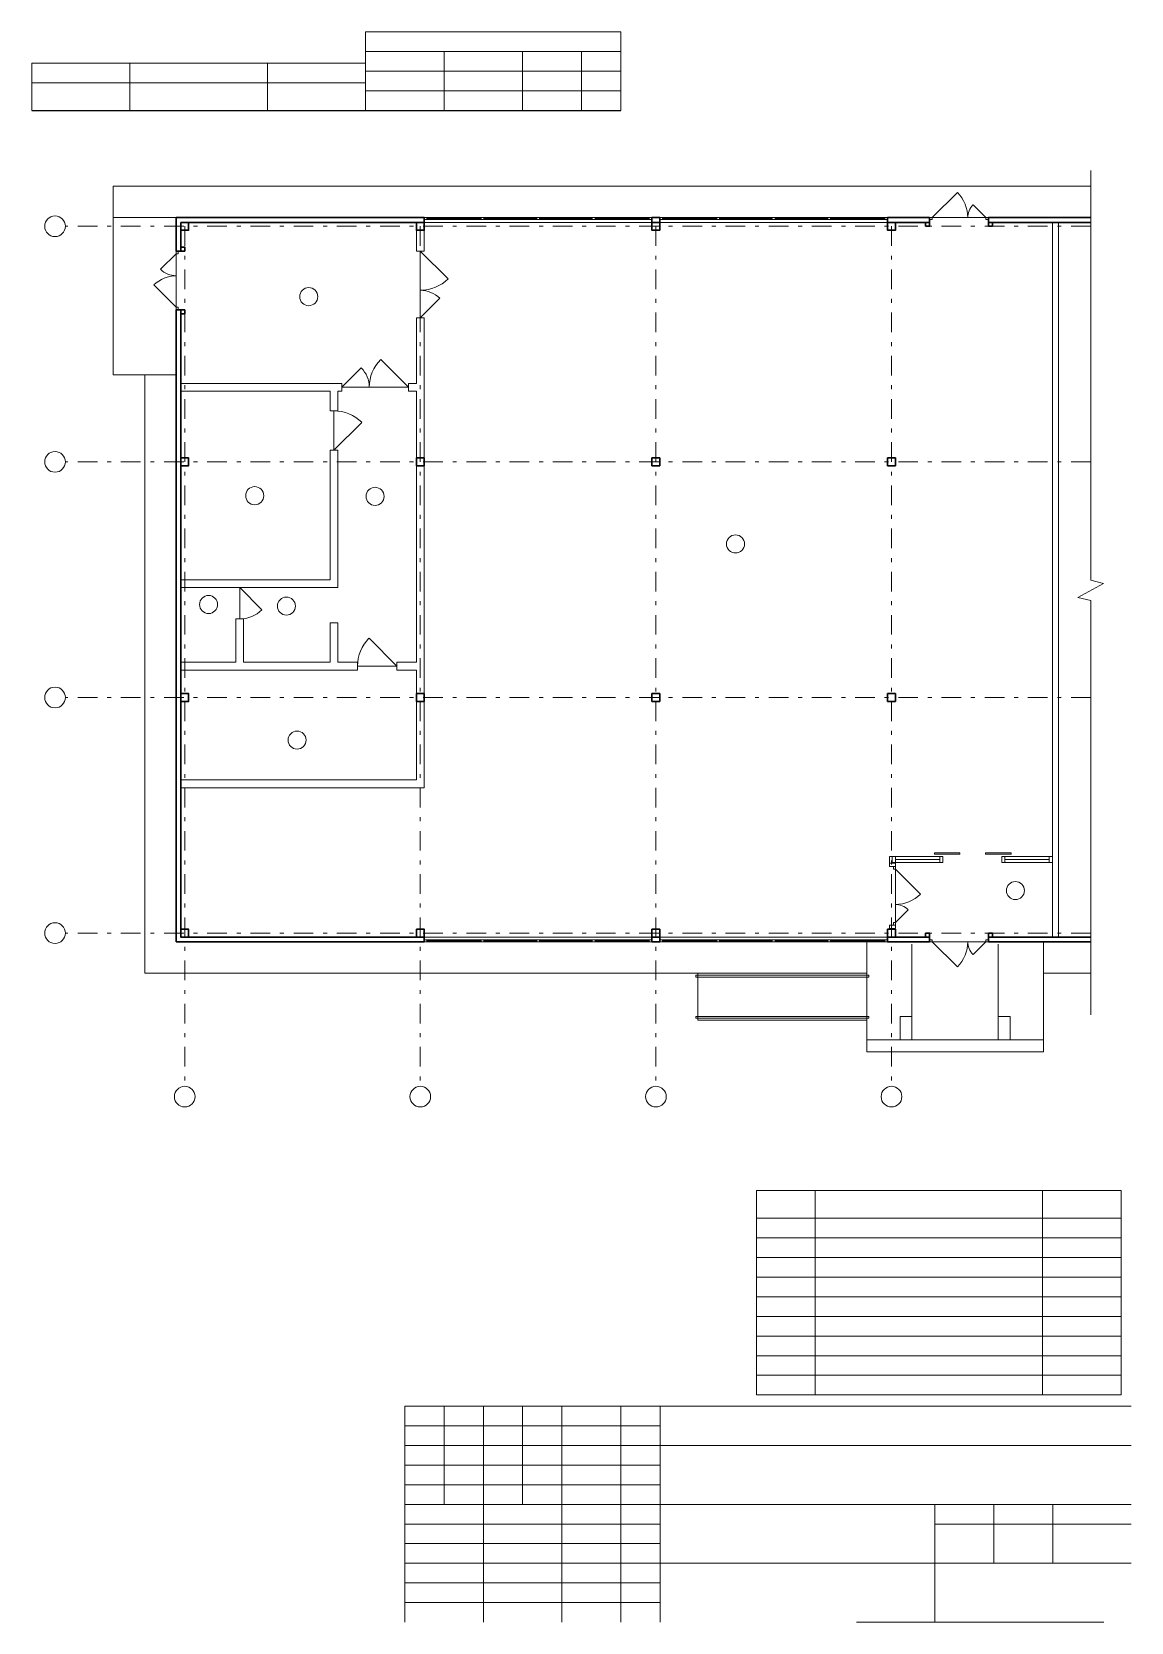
# Model space of a CAD drawing. Header units: metres. Extents: x 0.5 to 28.5, y 0.5 to 41.
import ezdxf

# ---------------------------------------------------------------- set-up
doc = ezdxf.new("R2010")
doc.units = ezdxf.units.M
doc.header["$MEASUREMENT"] = 0
doc.linetypes.add('( Dashdot )', pattern=[1.001, 0.5, -0.25, 0.001, -0.25])
doc.linetypes.add('DGN Style 3', pattern=[2.577698, 1.841213, -0.736485])
doc.layers.add('1. стены  выступы  колонны  лифты', color=7, linetype='Continuous', lineweight=30)
doc.layers.add('Level 63', color=7, linetype='Continuous', lineweight=0)

# ---------------------------------------------------------------- blocks, each defined once
blk = doc.blocks.new('*U2')
at = {"color": 7, "linetype": 'Continuous', "lineweight": 13}
for p, q in [((0.258, 0.68), (-0.138, 0.284)), ((0.258, -0.68), (-0.308, -0.114))]:
    blk.add_line(p, q, dxfattribs=at)
at = {"color": 7, "linetype": 'Continuous', "lineweight": 0}
for centre, radius, start, end in [((0.258, -0.68), 0.8, 90, 135), ((0.258, 0.68), 0.56, 225, 270)]:
    blk.add_arc(centre, radius, start, end, dxfattribs=at)
at = {"color": 7, "linetype": 'Continuous', "lineweight": 13}
for points in [[(0.308, 0.75), (0.258, 0.75), (0.258, 0.68), (0.308, 0.68)], [(0.308, -0.68), (0.258, -0.68), (0.258, -0.75), (0.308, -0.75)]]:
    blk.add_3dface(points, dxfattribs=at)
blk = doc.blocks.new('*U9')
at = {"layer": '1. стены  выступы  колонны  лифты', "linetype": 'Continuous', "lineweight": 13}
for p, q in [((-0.15, 0.3), (-0.15, -0.3)), ((0.15, 0.3), (-0.15, 0.3)), ((0.15, 0.3), (0.15, -0.3)), ((0.15, -0.3), (-0.15, -0.3))]:
    blk.add_line(p, q, dxfattribs=at)

msp = doc.modelspace()

# ---------------------------------------------------------------- linework, layer by layer
at = {"color": 7, "linetype": 'Continuous', "lineweight": 0}
for p, q in [((27.47, 37.47), (27.47, 27.035)), ((2.575, 36.268), (2.575, 37.068)), ((2.575, 37.068), (27.47, 37.068)), ((11.945, 36.243), (10.565, 36.243)), ((10.565, 36.218), (16.225, 36.218)), ((13.36, 36.243), (12.015, 36.243)), ((14.775, 36.243), (13.43, 36.243)), ((16.225, 36.243), (14.845, 36.243)), ((16.565, 36.243), (17.945, 36.243)), ((22.225, 36.218), (16.565, 36.218)), ((18.015, 36.243), (19.36, 36.243)), ((19.43, 36.243), (20.775, 36.243)), ((20.845, 36.243), (22.225, 36.243)), ((23.435, 36.268), (24.795, 36.268)), ((4.175, 35.348), (4.175, 33.988)), ((10.395, 33.718), (10.395, 35.418)), ((10.395, 35.418), (11.103, 34.711)), ((10.395, 33.718), (10.89, 34.213)), ((8.395, 31.948), (8.89, 32.443)), ((10.095, 31.948), (9.388, 32.655)), ((3.375, 32.268), (3.375, 17.028)), ((8.395, 31.948), (10.095, 31.948)), ((8.195, 31.348), (8.195, 30.348)), ((8.195, 30.348), (8.903, 31.055)), ((5.795, 26.048), (5.795, 26.848)), ((5.795, 26.848), (6.361, 26.282)), ((27.47, 26.519), (27.47, 15.968)), ((9.795, 24.848), (9.088, 25.555)), ((9.795, 24.848), (8.795, 24.848)), ((22.345, 19.998), (23.625, 19.998)), ((22.345, 19.768), (22.345, 19.998)), ((22.495, 19.923), (23.625, 19.923)), ((25.285, 19.998), (26.495, 19.998)), ((25.285, 19.923), (26.415, 19.923)), ((22.495, 19.678), (22.495, 18.318)), ((10.565, 17.878), (16.225, 17.878)), ((11.945, 17.853), (10.565, 17.853)), ((13.36, 17.853), (12.015, 17.853)), ((14.775, 17.853), (13.43, 17.853)), ((16.225, 17.853), (14.845, 17.853)), ((22.225, 17.878), (16.565, 17.878)), ((16.565, 17.853), (17.945, 17.853)), ((18.015, 17.853), (19.36, 17.853)), ((19.43, 17.853), (20.775, 17.853)), ((20.845, 17.853), (22.225, 17.853)), ((21.765, 17.828), (21.765, 15.028)), ((23.435, 17.828), (24.795, 17.828)), ((26.265, 17.828), (26.265, 15.028)), ((3.375, 17.028), (21.765, 17.028)), ((17.465, 17.028), (17.465, 15.828)), ((26.265, 17.028), (27.47, 17.028)), ((17.415, 16.978), (21.815, 16.978)), ((17.415, 16.978), (17.415, 16.928)), ((17.415, 16.928), (21.815, 16.928)), ((21.815, 16.978), (21.815, 16.928)), ((17.415, 15.928), (21.815, 15.928)), ((17.415, 15.928), (17.415, 15.878)), ((17.415, 15.878), (21.815, 15.878)), ((17.465, 15.828), (21.765, 15.828)), ((21.815, 15.928), (21.815, 15.878)), ((21.765, 15.328), (26.265, 15.328)), ((21.765, 15.028), (26.265, 15.028)), ((18.953, 10.787), (28.244, 10.787)), ((18.953, 10.287), (28.244, 10.287)), ((18.953, 9.787), (28.244, 9.787)), ((18.953, 9.287), (28.244, 9.287)), ((18.953, 8.787), (28.244, 8.787)), ((18.953, 8.287), (28.244, 8.287)), ((18.953, 7.787), (28.244, 7.787)), ((18.953, 7.287), (28.244, 7.287)), ((18.953, 6.787), (28.244, 6.787))]:
    msp.add_line(p, q, dxfattribs=at)
at = {"color": 7, "linetype": 'Continuous', "lineweight": 13}
for p, q in [((23.435, 36.268), (24.073, 36.905)), ((24.795, 36.268), (24.471, 36.592)), ((26.495, 36.148), (26.495, 30.248)), ((26.645, 36.148), (26.645, 30.248)), ((10.295, 35.948), (10.295, 35.418)), ((10.495, 35.948), (10.495, 35.418)), ((10.295, 35.418), (10.495, 35.418)), ((10.295, 33.718), (10.495, 33.718)), ((10.295, 33.718), (10.295, 32.048)), ((10.495, 33.718), (10.495, 21.748)), ((4.295, 32.048), (8.395, 32.048)), ((8.395, 32.048), (8.395, 31.848)), ((10.095, 32.048), (10.095, 31.848)), ((10.095, 32.048), (10.295, 32.048)), ((4.295, 31.848), (8.095, 31.848)), ((8.095, 31.848), (8.095, 31.348)), ((8.295, 31.848), (8.395, 31.848)), ((8.295, 31.848), (8.295, 31.348)), ((10.095, 31.848), (10.295, 31.848)), ((10.295, 31.848), (10.295, 24.948)), ((8.095, 31.348), (8.295, 31.348)), ((8.095, 30.348), (8.295, 30.348)), ((8.095, 30.348), (8.095, 27.048)), ((8.295, 30.348), (8.295, 26.848)), ((26.495, 30.248), (26.495, 17.948)), ((26.645, 30.248), (26.645, 17.948)), ((4.295, 27.048), (8.095, 27.048)), ((4.295, 26.848), (8.295, 26.848)), ((5.695, 26.048), (5.695, 24.948)), ((5.695, 26.048), (5.895, 26.048)), ((5.895, 26.048), (5.895, 24.948)), ((8.095, 25.948), (8.095, 24.948)), ((8.095, 25.948), (8.295, 25.948)), ((8.295, 25.948), (8.295, 24.948)), ((4.295, 24.948), (5.695, 24.948)), ((4.295, 24.748), (8.795, 24.748)), ((5.895, 24.948), (8.095, 24.948)), ((8.295, 24.948), (8.795, 24.948)), ((8.795, 24.948), (8.795, 24.748)), ((9.795, 24.948), (9.795, 24.748)), ((9.795, 24.948), (10.295, 24.948)), ((9.795, 24.748), (10.295, 24.748)), ((10.295, 24.748), (10.295, 21.948)), ((4.295, 21.948), (10.295, 21.948)), ((4.295, 21.748), (10.495, 21.748)), ((22.495, 19.848), (23.625, 19.848)), ((23.705, 19.848), (23.705, 19.998)), ((25.205, 19.848), (25.205, 19.998)), ((25.285, 19.848), (26.495, 19.848)), ((22.495, 19.678), (23.133, 19.04)), ((22.495, 18.318), (22.82, 18.642)), ((23.435, 17.828), (24.073, 17.19)), ((24.795, 17.828), (24.471, 17.503)), ((18.953, 11.492), (28.244, 11.492)), ((18.953, 11.492), (18.953, 6.287)), ((20.453, 11.492), (20.453, 10.787)), ((26.244, 11.492), (26.244, 6.287)), ((28.244, 11.492), (28.244, 6.287)), ((18.953, 10.787), (28.244, 10.787)), ((20.453, 10.787), (20.453, 6.287)), ((18.953, 6.287), (28.244, 6.287))]:
    msp.add_line(p, q, dxfattribs=at)
at = {"color": 1, "linetype": '( Dashdot )', "lineweight": 0}
for p, q in [((27.47, 36.048), (1.354, 36.048)), ((4.395, 36.048), (4.395, 14.146)), ((10.395, 36.048), (10.395, 14.146)), ((16.395, 36.048), (16.395, 14.146)), ((22.395, 36.048), (22.395, 14.146)), ((27.47, 30.048), (1.354, 30.048)), ((27.47, 24.048), (1.354, 24.048)), ((27.47, 18.048), (1.354, 18.048))]:
    msp.add_line(p, q, dxfattribs=at)
at = {"color": 7, "linetype": 'Continuous', "lineweight": 30}
for p, q in [((4.175, 36.268), (10.495, 36.268)), ((4.175, 36.268), (4.175, 35.418)), ((4.295, 36.148), (10.495, 36.148)), ((4.295, 36.148), (4.295, 35.418)), ((10.495, 36.148), (10.495, 36.268)), ((22.295, 36.148), (22.295, 36.268)), ((22.295, 36.268), (23.365, 36.268)), ((22.295, 36.148), (23.365, 36.148)), ((23.365, 36.148), (23.365, 36.268)), ((24.865, 36.148), (24.865, 36.268)), ((24.865, 36.268), (27.47, 36.268)), ((24.865, 36.148), (27.47, 36.148)), ((4.175, 35.418), (4.295, 35.418)), ((4.175, 33.918), (4.295, 33.918)), ((4.175, 33.918), (4.175, 17.828)), ((4.295, 33.918), (4.295, 17.948)), ((4.175, 17.828), (10.495, 17.828)), ((4.295, 17.948), (10.495, 17.948)), ((10.495, 17.948), (10.495, 17.828)), ((22.295, 17.948), (23.365, 17.948)), ((22.295, 17.948), (22.295, 17.828)), ((22.295, 17.828), (23.365, 17.828)), ((23.365, 17.948), (23.365, 17.828)), ((24.865, 17.948), (24.865, 17.828)), ((24.865, 17.948), (27.47, 17.948)), ((24.865, 17.828), (27.47, 17.828))]:
    msp.add_line(p, q, dxfattribs=at)
at = {"color": 7, "linetype": 'DGN Style 3', "lineweight": 13}
for p, q in [((22.915, 15.928), (22.915, 17.828)), ((25.115, 15.928), (25.115, 17.828))]:
    msp.add_line(p, q, dxfattribs=at)
msp.add_lwpolyline([(0.5, 39), (15.5, 39)])
at = {"color": 7, "linetype": 'Continuous', "lineweight": 0, "flags": 128}
for points in [[(4.175, 36.268), (2.575, 36.268), (2.575, 32.268), (4.175, 32.268)], [(27.47, 27.035), (27.793, 26.949), (27.142, 26.598), (27.47, 26.519)]]:
    msp.add_lwpolyline(points, dxfattribs=at)
at = {"color": 7, "linetype": 'Continuous', "lineweight": 13}
for centre, radius in [((1.091, 36.048), 0.263), ((7.554, 34.256), 0.23), ((1.091, 30.048), 0.263), ((6.177, 29.187), 0.23), ((9.243, 29.17), 0.23), ((18.422, 27.958), 0.23), ((5.002, 26.416), 0.23), ((6.986, 26.375), 0.23), ((1.091, 24.048), 0.263), ((7.257, 22.963), 0.23), ((25.552, 19.132), 0.23), ((1.091, 18.048), 0.263), ((4.395, 13.883), 0.263), ((10.395, 13.883), 0.263), ((16.395, 13.883), 0.263), ((22.395, 13.883), 0.263)]:
    msp.add_circle(centre, radius, dxfattribs=at)
at = {"color": 7, "linetype": 'Continuous', "lineweight": 0, "extrusion": (0, 0, -1)}
for centre, radius, start, end in [((-23.435, 36.268), 0.901, 135, 180), ((-24.795, 36.268), 0.459, 0, 45), ((-10.395, 35.418), 1, 225, 270), ((-10.395, 33.718), 0.7, 90, 135), ((-22.495, 19.678), 0.901, 225, 270), ((-22.495, 18.318), 0.459, 90, 135)]:
    msp.add_arc(centre, radius, start, end, dxfattribs=at)
at = {"color": 7, "linetype": 'Continuous', "lineweight": 0}
for centre, radius, start, end in [((8.395, 31.948), 0.7, 0, 45), ((10.095, 31.948), 1, 135, 180), ((8.195, 30.348), 1, 45, 90), ((5.795, 26.848), 0.8, 270, 315), ((9.795, 24.848), 1, 135, 180), ((23.435, 17.828), 0.901, 315, 0), ((24.795, 17.828), 0.459, 180, 225)]:
    msp.add_arc(centre, radius, start, end, dxfattribs=at)
at = {"color": 7, "linetype": 'Continuous', "lineweight": 30}
for points in [[(4.295, 36.148), (4.495, 36.148), (4.495, 35.948), (4.295, 35.948)], [(10.295, 36.148), (10.495, 36.148), (10.495, 35.948), (10.295, 35.948)], [(16.295, 36.268), (16.495, 36.268), (16.495, 36.148), (16.295, 36.148)], [(16.295, 36.148), (16.495, 36.148), (16.495, 35.948), (16.295, 35.948)], [(22.295, 36.148), (22.495, 36.148), (22.495, 35.948), (22.295, 35.948)], [(23.265, 36.048), (23.365, 36.048), (23.365, 36.148), (23.265, 36.148)], [(24.865, 36.048), (24.965, 36.048), (24.965, 36.148), (24.865, 36.148)], [(4.295, 35.518), (4.395, 35.518), (4.395, 35.418), (4.295, 35.418)], [(4.295, 33.918), (4.395, 33.918), (4.395, 33.818), (4.295, 33.818)], [(4.295, 30.148), (4.495, 30.148), (4.495, 29.948), (4.295, 29.948)], [(10.295, 30.148), (10.495, 30.148), (10.495, 29.948), (10.295, 29.948)], [(16.295, 30.148), (16.495, 30.148), (16.495, 29.948), (16.295, 29.948)], [(22.295, 30.148), (22.495, 30.148), (22.495, 29.948), (22.295, 29.948)], [(4.295, 24.148), (4.495, 24.148), (4.495, 23.948), (4.295, 23.948)], [(10.295, 24.148), (10.495, 24.148), (10.495, 23.948), (10.295, 23.948)], [(16.295, 24.148), (16.495, 24.148), (16.495, 23.948), (16.295, 23.948)], [(22.295, 24.148), (22.495, 24.148), (22.495, 23.948), (22.295, 23.948)], [(4.295, 18.148), (4.495, 18.148), (4.495, 17.948), (4.295, 17.948)], [(10.295, 18.148), (10.495, 18.148), (10.495, 17.948), (10.295, 17.948)], [(16.295, 18.148), (16.495, 18.148), (16.495, 17.948), (16.295, 17.948)], [(16.295, 17.948), (16.495, 17.948), (16.495, 17.828), (16.295, 17.828)], [(22.295, 18.148), (22.495, 18.148), (22.495, 17.948), (22.295, 17.948)], [(23.265, 18.048), (23.365, 18.048), (23.365, 17.948), (23.265, 17.948)], [(24.865, 18.048), (24.965, 18.048), (24.965, 17.948), (24.865, 17.948)]]:
    msp.add_3dface(points, dxfattribs=at)
at = {"color": 7, "linetype": 'Continuous', "lineweight": 0}
for points in [[(10.495, 36.268), (16.295, 36.268), (16.295, 36.148), (10.495, 36.148)], [(16.495, 36.148), (22.295, 36.148), (22.295, 36.268), (16.495, 36.268)], [(10.495, 17.828), (16.295, 17.828), (16.295, 17.948), (10.495, 17.948)], [(16.495, 17.948), (22.295, 17.948), (22.295, 17.828), (16.495, 17.828)]]:
    msp.add_3dface(points, dxfattribs=at)
at = {"color": 7, "linetype": 'Continuous', "lineweight": 13}
for points in [[(10.495, 36.268), (10.495, 36.218), (10.565, 36.218), (10.565, 36.268)], [(11.945, 36.268), (11.945, 36.218), (12.015, 36.218), (12.015, 36.268)], [(13.36, 36.268), (13.36, 36.218), (13.43, 36.218), (13.43, 36.268)], [(14.845, 36.268), (14.845, 36.218), (14.775, 36.218), (14.775, 36.268)], [(16.225, 36.268), (16.225, 36.218), (16.295, 36.218), (16.295, 36.268)], [(16.565, 36.268), (16.565, 36.218), (16.495, 36.218), (16.495, 36.268)], [(17.945, 36.268), (17.945, 36.218), (18.015, 36.218), (18.015, 36.268)], [(19.43, 36.268), (19.43, 36.218), (19.36, 36.218), (19.36, 36.268)], [(20.845, 36.268), (20.845, 36.218), (20.775, 36.218), (20.775, 36.268)], [(22.295, 36.268), (22.295, 36.218), (22.225, 36.218), (22.225, 36.268)], [(23.435, 36.268), (23.435, 36.218), (23.365, 36.218), (23.365, 36.268)], [(24.865, 36.268), (24.865, 36.218), (24.795, 36.218), (24.795, 36.268)], [(22.415, 19.848), (22.415, 19.998), (22.495, 19.998), (22.495, 19.848)], [(24.139, 20.089), (23.489, 20.089), (23.489, 20.054), (24.139, 20.054)], [(23.625, 19.848), (23.625, 19.998), (23.705, 19.998), (23.705, 19.848)], [(24.789, 20.089), (25.439, 20.089), (25.439, 20.054), (24.789, 20.054)], [(25.205, 19.848), (25.205, 19.998), (25.285, 19.998), (25.285, 19.848)], [(26.415, 19.848), (26.415, 19.998), (26.495, 19.998), (26.495, 19.848)], [(22.345, 19.828), (22.495, 19.828), (22.495, 19.748), (22.345, 19.748)], [(22.495, 19.678), (22.445, 19.678), (22.445, 19.748), (22.495, 19.748)], [(22.345, 18.248), (22.495, 18.248), (22.495, 18.168), (22.345, 18.168)], [(22.495, 18.248), (22.445, 18.248), (22.445, 18.318), (22.495, 18.318)], [(10.495, 17.828), (10.495, 17.878), (10.565, 17.878), (10.565, 17.828)], [(11.945, 17.828), (11.945, 17.878), (12.015, 17.878), (12.015, 17.828)], [(13.36, 17.828), (13.36, 17.878), (13.43, 17.878), (13.43, 17.828)], [(14.845, 17.828), (14.845, 17.878), (14.775, 17.878), (14.775, 17.828)], [(16.225, 17.828), (16.225, 17.878), (16.295, 17.878), (16.295, 17.828)], [(16.565, 17.828), (16.565, 17.878), (16.495, 17.878), (16.495, 17.828)], [(17.945, 17.828), (17.945, 17.878), (18.015, 17.878), (18.015, 17.828)], [(19.43, 17.828), (19.43, 17.878), (19.36, 17.878), (19.36, 17.828)], [(20.845, 17.828), (20.845, 17.878), (20.775, 17.878), (20.775, 17.828)], [(22.295, 17.828), (22.295, 17.878), (22.225, 17.878), (22.225, 17.828)], [(23.435, 17.828), (23.435, 17.878), (23.365, 17.878), (23.365, 17.828)], [(24.865, 17.828), (24.865, 17.878), (24.795, 17.878), (24.795, 17.828)]]:
    msp.add_3dface(points, dxfattribs=at)
at = {"layer": 'Level 63', "color": 7, "linetype": 'Continuous', "lineweight": 13}
for p, q in [((9, 41), (9, 39)), ((15.5, 41), (9, 41)), ((15.5, 41), (15.5, 39)), ((15.5, 40.5), (9, 40.5)), ((11, 40.5), (11, 39)), ((13, 40.5), (13, 39)), ((14.5, 40.5), (14.5, 39)), ((3, 40.2), (3, 39)), ((6.5, 40.2), (6.5, 39)), ((9, 40.2), (9, 39)), ((0.5, 39.7), (9, 39.7)), ((15.5, 40), (9, 40)), ((15.5, 39.5), (9, 39.5)), ((10, 6), (28.5, 6)), ((10, 6), (10, 0.5)), ((11, 6), (11, 3.5)), ((12, 6), (12, 0.5)), ((13, 6), (13, 3.5)), ((14, 6), (14, 0.5)), ((15.5, 6), (15.5, 0.5)), ((16.5, 6), (16.5, 0.5)), ((16.5, 5), (28.5, 5)), ((10, 4), (16.5, 4)), ((10, 3.5), (16.5, 3.5)), ((16.5, 3.5), (28.5, 3.5)), ((23.5, 3), (28.5, 3)), ((16.5, 2), (28.5, 2)), ((21.5, 0.5), (27.8, 0.5))]:
    msp.add_line(p, q, dxfattribs=at)
at = {"layer": 'Level 63', "color": 7, "linetype": 'Continuous', "lineweight": 0}
for p, q in [((10, 5.5), (16.5, 5.5)), ((10, 5), (16.5, 5)), ((10, 4.5), (16.5, 4.5)), ((10, 3), (16.5, 3)), ((10, 2.5), (16.5, 2.5)), ((10, 2), (16.5, 2)), ((10, 1.5), (16.5, 1.5)), ((10, 1), (16.5, 1))]:
    msp.add_line(p, q, dxfattribs=at)
at = {"layer": 'Level 63', "color": 7, "linetype": 'Continuous', "lineweight": 13, "flags": 128}
for points in [[(0.5, 39), (0.5, 40.2), (9, 40.2)], [(23.5, 3.5), (23.5, 0.5)], [(25, 3.5), (25, 2)], [(26.5, 3.5), (26.5, 2)]]:
    msp.add_lwpolyline(points, dxfattribs=at)

# ---------------------------------------------------------------- block references
at = {"color": 7, "linetype": 'Continuous', "lineweight": 13}
msp.add_blockref('*U2', (3.918, 34.668), dxfattribs=at)
at = {"layer": '1. стены  выступы  колонны  лифты', "linetype": 'Continuous', "lineweight": 13}
for p in [(22.765, 15.628), (25.265, 15.628)]:
    msp.add_blockref('*U9', p, dxfattribs=at)

doc.saveas('drawing.dxf')
